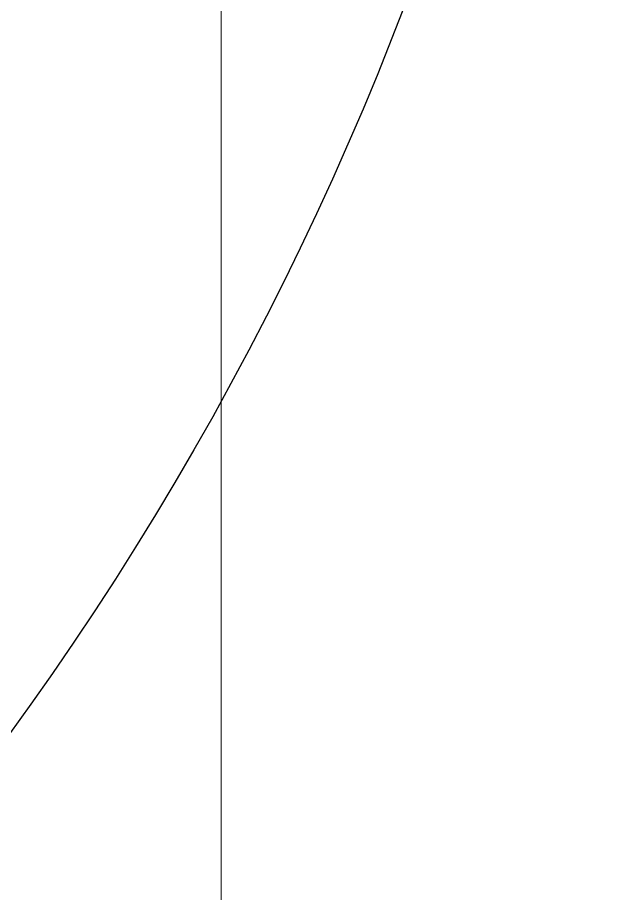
# Model space of a CAD drawing. Header units: centimetres. Extents: x -1762 to 3746, y -261 to 6534.
# Drawn here: x -1336.75 to -1329.26, y 5809.58 to 5820.65 of the extents above; entities that cross this region are included whole.
import ezdxf

# ---------------------------------------------------------------- set-up
doc = ezdxf.new("R2010")
doc.units = ezdxf.units.CM
doc.linetypes.add('Hidden', pattern=[0.714375, 0.47625, -0.238125])
doc.layers.add('A-ANNO-NOTE', color=7, linetype='Continuous', lineweight=9)
doc.layers.add('A-DETL-HDLN', color=7, linetype='Hidden', lineweight=9)
doc.layers.add('G-IMPT', color=7, linetype='Continuous', lineweight=9, true_color=0x007f7f)

# ---------------------------------------------------------------- blocks, each defined once
blk = doc.blocks.new('EQ-05-007 - EQ-05-007_dwg_Agrupar_318-1548993-Planta bodega almacenamiento congelados')
at = {"layer": 'A-DETL-HDLN'}
blk.add_line((0, 2), (0, 106), dxfattribs=at)
at = {"layer": 'G-IMPT', "color": 9, "true_color": 0xc0c0c0}
blk.add_line((0, 2), (0, 106), dxfattribs=at)
at = {"layer": 'G-IMPT', "color": 9, "true_color": 0xc0c0c0, "flags": 128}
for points in [[(26.9, 0), (2, 0), (1.687, 0.025), (1.382, 0.098), (1.092, 0.218), (0.824, 0.382), (0.586, 0.586), (0.382, 0.825), (0.218, 1.092), (0.098, 1.382), (0.025, 1.687), (0, 2), (0, 106), (0.025, 106.313), (0.098, 106.618), (0.218, 106.908), (0.382, 107.176), (0.586, 107.414), (0.824, 107.618), (1.092, 107.782), (1.382, 107.902), (1.687, 107.976), (2, 108), (26.837, 108)], [(0.025, 1.687), (0, 2), (0, 106)]]:
    blk.add_lwpolyline(points, dxfattribs=at)
blk = doc.blocks.new('EQ-05-007 - EQ-05-007_dwg_011_ENZUNCHADOR_dwg-1549000-Planta bodega almacenamiento congelados')
blk.add_blockref('EQ-05-007 - EQ-05-007_dwg_Agrupar_318-1548993-Planta bodega almacenamiento congelados', (0, 0))
blk = doc.blocks.new('EQ-05-007 - EQ-05-007_dwg-1548992-Planta bodega almacenamiento congelados')
blk.add_blockref('EQ-05-007 - EQ-05-007_dwg_011_ENZUNCHADOR_dwg-1549000-Planta bodega almacenamiento congelados', (0, 0))
blk = doc.blocks.new('EQ-05-007 - EQ-05-007-1549005-Planta bodega almacenamiento congelados')
blk.add_blockref('EQ-05-007 - EQ-05-007_dwg-1548992-Planta bodega almacenamiento congelados', (0, 0))

msp = doc.modelspace()

# ---------------------------------------------------------------- linework, layer by layer
at = {"layer": 'A-ANNO-NOTE', "color": 96, "lineweight": 25, "true_color": 0x008000}
msp.add_circle((-1368.944, 5834.942), 39.687, dxfattribs=at)

# ---------------------------------------------------------------- block references
at = {"layer": 'A-DETL-HDLN', "rotation": 180}
msp.add_blockref('EQ-05-007 - EQ-05-007-1549005-Planta bodega almacenamiento congelados', (-1334.172, 5827.86), dxfattribs=at)

doc.saveas('drawing.dxf')
